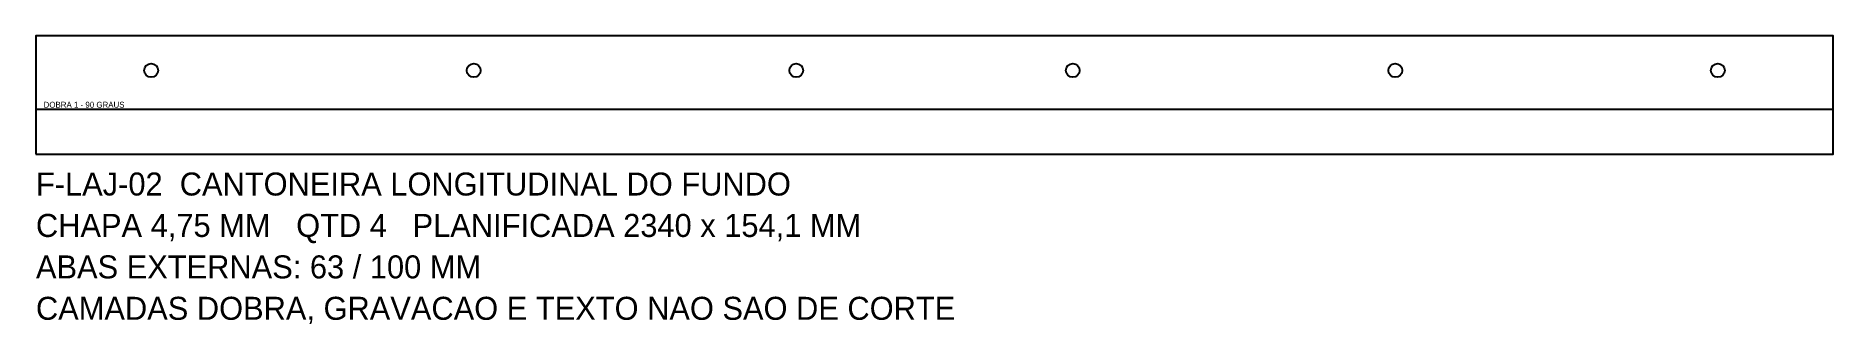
# Model space of a CAD drawing. Header units: millimetres. Extents: x 0 to 2340, y -222 to 154.
import ezdxf

# ---------------------------------------------------------------- set-up
doc = ezdxf.new("R2010")
doc.units = ezdxf.units.MM
doc.linetypes.add('DASHED', pattern=[1.524, 1.27, -0.254])
for name, color, linetype in [('CORTE', 7, 'CONTINUOUS'), ('DOBRA', 2, 'DASHED'), ('TEXTO', 3, 'CONTINUOUS')]:
    doc.layers.add(name, color=color, linetype=linetype)

msp = doc.modelspace()

# ---------------------------------------------------------------- linework, layer by layer
at = {"layer": 'CORTE'}
msp.add_lwpolyline([(0, 0), (2340, 0), (2340, 154.1), (0, 154.1)], close=True, dxfattribs=at)
for centre in [(150, 109.1), (570, 109.1), (990, 109.1), (1350, 109.1), (1770, 109.1), (2190, 109.1)]:
    msp.add_circle(centre, 9, dxfattribs=at)
at = {"layer": 'DOBRA'}
msp.add_line((0, 58.5), (2340, 58.5), dxfattribs=at)

# ---------------------------------------------------------------- texts
at = {"layer": 'TEXTO'}
for s, height, p in [('DOBRA 1 - 90 GRAUS', 7.703, (10, 60.5)), ('F-LAJ-02  CANTONEIRA LONGITUDINAL DO FUNDO', 30, (0, -54)), ('CHAPA 4,75 MM   QTD 4   PLANIFICADA 2340 x 154,1 MM', 30, (0, -108)), ('ABAS EXTERNAS: 63 / 100 MM', 30, (0, -162)), ('CAMADAS DOBRA, GRAVACAO E TEXTO NAO SAO DE CORTE', 30, (0, -216))]:
    msp.add_text(s, height=height, dxfattribs=at).set_placement(p)

doc.saveas('drawing.dxf')
